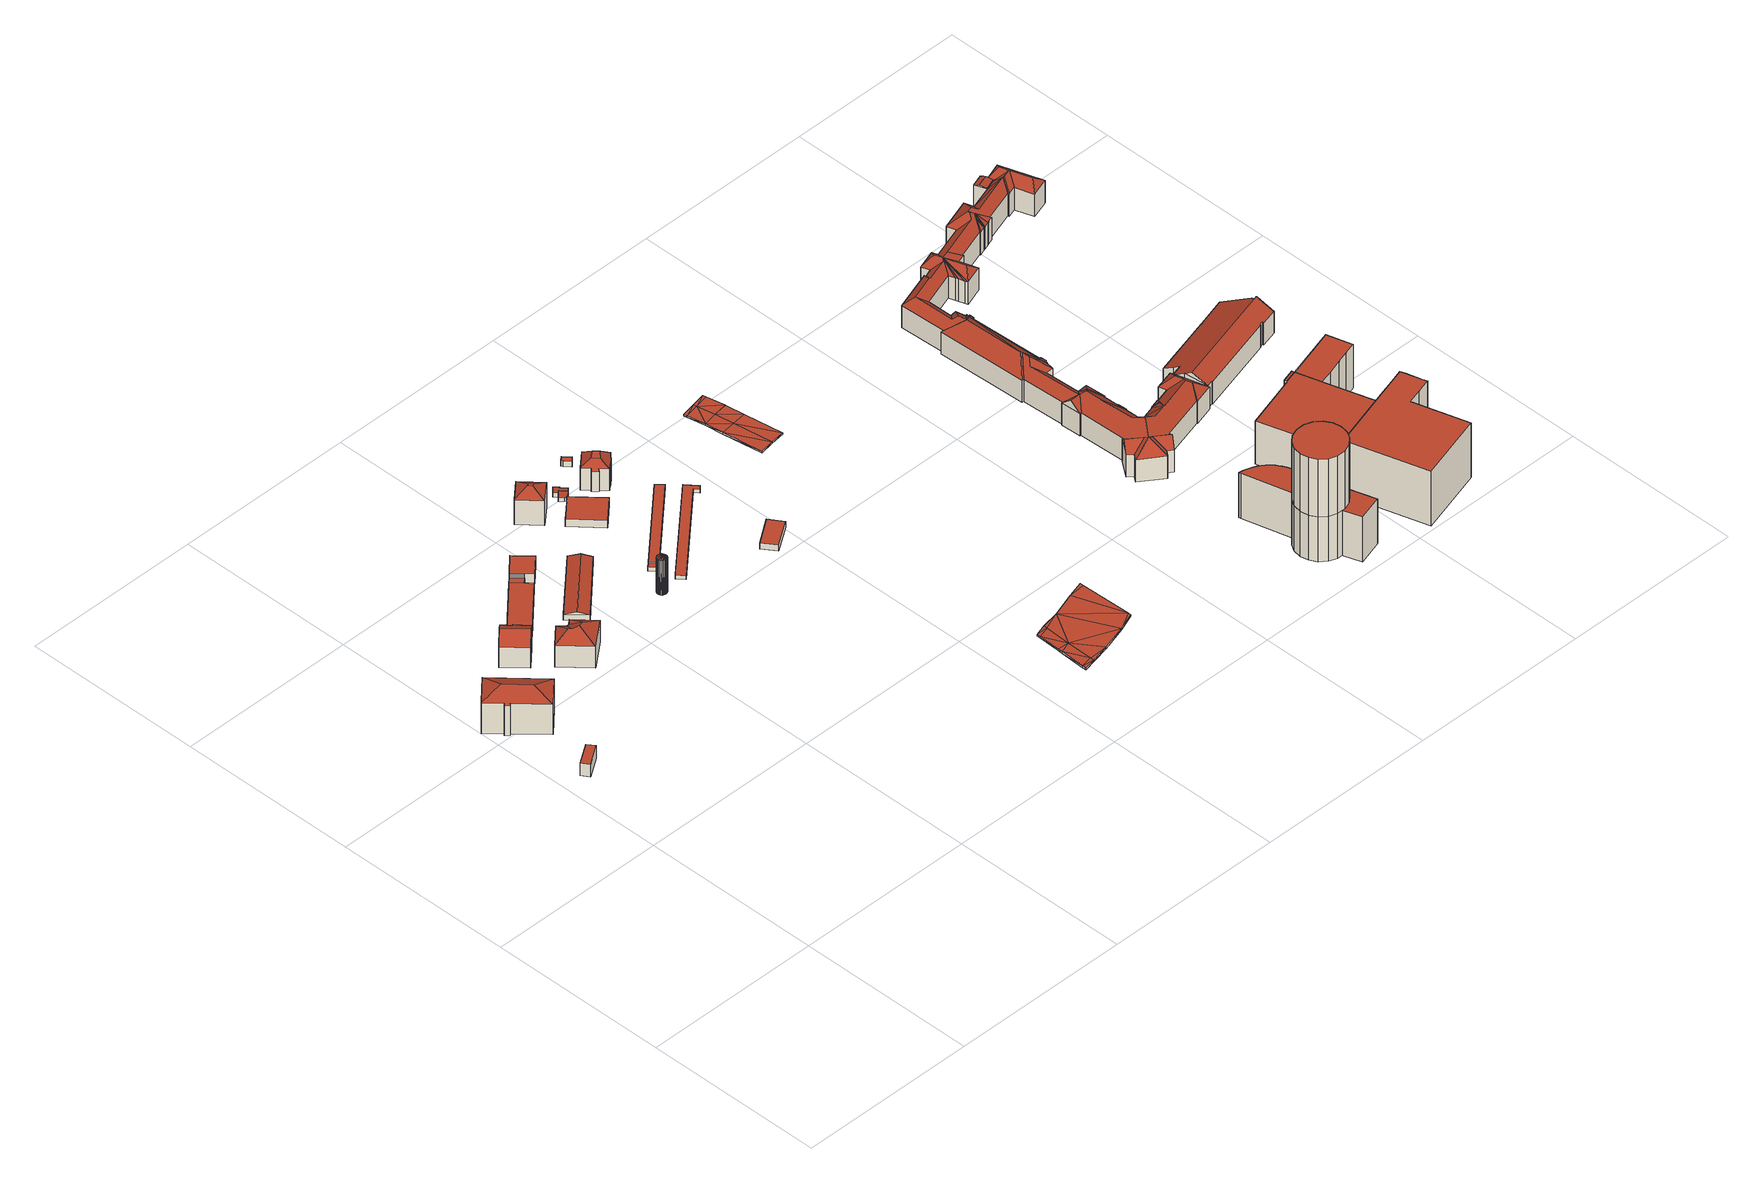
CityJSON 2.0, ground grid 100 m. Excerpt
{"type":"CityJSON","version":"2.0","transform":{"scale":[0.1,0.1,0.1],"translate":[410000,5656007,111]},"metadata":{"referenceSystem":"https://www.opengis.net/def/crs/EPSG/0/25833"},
"CityObjects":{
"building1":{"type":"Building","attributes":{"Gemeindeschluessel":14612000,"Dachorientierung":0,"MittlereTraufHoehe":121.78,"ObjektHoehe":7.71,"BodenHoehe":114.07,"Geometrietyp2DReferenz":"3000","BezugspunktDach":"2000","AbsoluteHoehe":121.78,"Dachflaeche":65.13,"measuredHeight":7.71,"function":"31001_9998","storeysAboveGround":3},"geometry":[{"type":"MultiSurface","lod":"2","boundaries":[[[0,1,2,3]],[[3,2,4,5]],[[2,1,6,4]],[[1,0,7,6]],[[0,3,5,7]],[[5,4,6,7]]],"semantics":{"surfaces":[{"type":"RoofSurface"},{"type":"WallSurface"},{"type":"GroundSurface"}],"values":[0,1,1,1,1,2]}}]},
"building2":{"type":"Building","attributes":{"name":"153. Grundschule","Dachtyp_tdc":"tdcHipRoof","Gemeindeschluessel":14612000,"Dachneigung":23.46,"QualitaetDacherkennung":76,"Geometrietyp2DReferenz":"3000","measuredHeight":22.4,"function":"31001_3021","roofType":"3200"},"geometry":[{"type":"Solid","lod":"2","boundaries":[[[[8,9,10,11]],[[9,12,13,10]],[[12,14,15,13]],[[14,16,17,15]],[[16,18,19,17]],[[18,20,21,19]],[[20,22,23,21]],[[22,24,25,23]],[[24,8,11,25]],[[20,18,26]],[[16,14,12,27]],[[18,16,27,26]],[[12,9,8,24,22,20,26,27]],[[11,10,13,15,17,19,21,23,25]]]],"semantics":{"surfaces":[{"type":"WallSurface"},{"type":"RoofSurface"},{"type":"GroundSurface"}],"values":[[0,0,0,0,0,0,0,0,0,1,1,1,1,2]]}}]},
"building3":{"type":"Building","attributes":{"Dachtyp_tdc":"tdcGableRoof","Gemeindeschluessel":14612000,"Dachneigung":35.32,"QualitaetDacherkennung":46,"Geometrietyp2DReferenz":"3000","measuredHeight":17.51,"function":"31001_9998","roofType":"3100"},"geometry":[{"type":"Solid","lod":"2","boundaries":[[[[28,29,30,31]],[[29,32,33,30]],[[32,34,35,33]],[[34,36,37,35]],[[36,38,39,37]],[[38,40,41,39]],[[40,42,43,41]],[[42,44,45,43]],[[44,46,47,45]],[[46,48,49,47]],[[48,50,51,49]],[[50,52,53,51]],[[52,28,31,53]],[[48,46,44,42,40,38,36,34,32,29,28]],[[28,52,50,48]],[[31,30,33,35,37,39,41,43,45,47,49,51,53]]]],"semantics":{"surfaces":[{"type":"WallSurface"},{"type":"RoofSurface"},{"type":"GroundSurface"}],"values":[[0,0,0,0,0,0,0,0,0,0,0,0,0,1,1,2]]}}]},
"building4":{"type":"Building","attributes":{"Dachtyp_tdc":"tdcFreeFormRoof","Gemeindeschluessel":14612000,"Dachneigung":32.53,"QualitaetDacherkennung":15,"Geometrietyp2DReferenz":"3000","measuredHeight":18.44,"function":"31001_9998","roofType":"5000"},"geometry":[{"type":"Solid","lod":"2","boundaries":[[[[54,55,56,57]],[[55,58,59,56]],[[58,60,61,59]],[[60,62,63,61]],[[62,64,65,63]],[[64,66,67,65]],[[66,54,57,67]],[[68,69,66,64]],[[70,68,64,62]],[[70,62,60]],[[71,69,68,70,60,58]],[[72,71,58,55]],[[72,55,54]],[[69,71,72,54,66]],[[57,56,59,61,63,65,67]]]],"semantics":{"surfaces":[{"type":"WallSurface"},{"type":"RoofSurface"},{"type":"GroundSurface"}],"values":[[0,0,0,0,0,0,0,1,1,1,1,1,1,1,2]]}}]},
"building5":{"type":"Building","attributes":{"Gemeindeschluessel":14612000,"Geometrietyp2DReferenz":"3000","function":"31001_9998","roofType":"9999"},"children":["building5-1","building5-2","building5-3","building5-4"]},
"building5-1":{"type":"BuildingPart","attributes":{"Dachtyp_tdc":"tdcPolyFlatRoof","Dachneigung":0,"QualitaetDacherkennung":52,"Geometrietyp2DReferenz":"3000","measuredHeight":3.19,"roofType":"1000"},"parents":["building5"],"geometry":[{"type":"MultiSurface","lod":"2","boundaries":[[[73,74,75,76]],[[77,78,79,80]],[[78,77,74,73]],[[76,75,80,79]]],"semantics":{"surfaces":[{"type":"WallSurface"},{"type":"RoofSurface"},{"type":"GroundSurface"}],"values":[0,0,1,2]}}]},
"building5-2":{"type":"BuildingPart","attributes":{"Dachtyp_tdc":"tdcPolyFlatRoof","Dachneigung":0,"QualitaetDacherkennung":56,"Geometrietyp2DReferenz":"3000","measuredHeight":6,"roofType":"1000"},"parents":["building5"],"geometry":[{"type":"MultiSurface","lod":"2","boundaries":[[[81,82,83,75,74]],[[82,84,85,83]],[[84,86,87,85]],[[86,88,77,80,87]],[[88,86,84,82,81]],[[75,83,85,87,80]]],"semantics":{"surfaces":[{"type":"WallSurface"},{"type":"RoofSurface"},{"type":"GroundSurface"}],"values":[0,0,0,0,1,2]}}]},
"building5-3":{"type":"BuildingPart","attributes":{"Dachtyp_tdc":"tdcPolyFlatRoof","Dachneigung":0,"QualitaetDacherkennung":51,"Geometrietyp2DReferenz":"3000","measuredHeight":2.99,"roofType":"1000"},"parents":["building5"],"geometry":[{"type":"MultiSurface","lod":"2","boundaries":[[[89,90,43,91]],[[90,92,41,43]],[[92,93,94,41]],[[92,90,89,93]],[[94,91,43,41]]],"semantics":{"surfaces":[{"type":"WallSurface"},{"type":"RoofSurface"},{"type":"GroundSurface"}],"values":[0,0,0,1,2]}}]},
"building5-4":{"type":"BuildingPart","attributes":{"Dachtyp_tdc":"tdcPolyFlatRoof","Dachneigung":0,"QualitaetDacherkennung":60,"Geometrietyp2DReferenz":"3000","measuredHeight":3.89,"roofType":"1000"},"parents":["building5"],"geometry":[{"type":"MultiSurface","lod":"2","boundaries":[[[95,96,97,79,78]],[[96,98,99,97]],[[98,100,91,99]],[[100,89,91]],[[101,102,103,94,93]],[[102,104,105,103]],[[104,106,73,76,105]],[[104,102,101,100,98,96,95,106]],[[76,79,97,99,91,94,103,105]]],"semantics":{"surfaces":[{"type":"WallSurface"},{"type":"RoofSurface"},{"type":"GroundSurface"}],"values":[0,0,0,0,0,0,0,1,2]}}]},
"building6":{"type":"Building","attributes":{"Dachtyp_tdc":"tdcGableRoof","Gemeindeschluessel":14612000,"Dachneigung":13.97,"QualitaetDacherkennung":91,"Geometrietyp2DReferenz":"3000","measuredHeight":4.96,"function":"31001_9998","roofType":"3100"},"geometry":[{"type":"Solid","lod":"2","boundaries":[[[[107,108,109,110]],[[108,111,112,109]],[[111,113,114,112]],[[113,107,110,114]],[[111,108,115]],[[107,113,116]],[[108,107,116,115]],[[113,111,115,116]],[[110,109,112,114]]]],"semantics":{"surfaces":[{"type":"WallSurface"},{"type":"RoofSurface"},{"type":"GroundSurface"}],"values":[[0,0,0,0,0,0,1,1,2]]}}]},
"building7":{"type":"Building","attributes":{"Erfassungsdatum_Objekt":"2021-12-02","BodenHoehe":112.89,"gemHoehe":21,"BauwerkHoehe":21,"Breite":5,"Gemeindeschluessel":"14612000","Geometrietyp2DReferenz":"3000","measuredHeight":21,"function":"51002_1251"},"geometry":[{"type":"MultiSurface","lod":"2","boundaries":[[[117,118,119]],[[117,119,120]],[[117,120,121]],[[117,121,122]],[[117,122,123]],[[117,123,124]],[[117,124,125]],[[117,125,126]],[[117,126,127]],[[117,127,128]],[[117,128,129]],[[117,129,130]],[[117,130,131]],[[117,131,132]],[[117,132,133]],[[117,133,134]],[[117,134,135]],[[117,135,136]],[[119,118,137]],[[119,137,138]],[[118,117,139]],[[118,139,137]],[[117,136,140]],[[117,140,139]],[[136,135,141]],[[136,141,140]],[[135,134,142]],[[135,142,141]],[[134,133,143]],[[134,143,142]],[[133,132,144]],[[133,144,143]],[[132,131,145]],[[132,145,144]],[[131,130,146]],[[131,146,145]],[[130,129,147]],[[130,147,146]],[[129,128,148]],[[129,148,147]],[[128,127,149]],[[128,149,148]],[[127,126,150]],[[127,150,149]],[[126,125,151]],[[126,151,150]],[[125,124,152]],[[125,152,151]],[[124,123,153]],[[124,153,152]],[[123,122,154]],[[123,154,153]],[[122,121,155]],[[122,155,154]],[[121,120,156]],[[121,156,155]],[[120,119,138]],[[120,138,156]],[[156,138,137]],[[156,137,139]],[[156,139,140]],[[156,140,141]],[[156,141,142]],[[156,142,143]],[[156,143,144]],[[156,144,145]],[[156,145,146]],[[156,146,147]],[[156,147,148]],[[156,148,149]],[[156,149,150]],[[156,150,151]],[[156,151,152]],[[156,152,153]],[[156,153,154]],[[156,154,155]]],"semantics":{"surfaces":[{"type":"RoofSurface"},{"type":"WallSurface"},{"type":"GroundSurface"}],"values":[0,0,0,0,0,0,0,0,0,0,0,0,0,0,0,0,0,0,1,1,1,1,1,1,1,1,1,1,1,1,1,1,1,1,1,1,1,1,1,1,1,1,1,1,1,1,1,1,1,1,1,1,1,1,1,1,1,1,2,2,2,2,2,2,2,2,2,2,2,2,2,2,2,2,2,2]}}]},
"building8":{"type":"Building","attributes":{"Dachtyp_tdc":"tdcPolyFlatRoof","Gemeindeschluessel":14612000,"Dachneigung":2.73,"QualitaetDacherkennung":64,"Geometrietyp2DReferenz":"3000","measuredHeight":2.31,"function":"31001_2463","roofType":"2100"},"geometry":[{"type":"Solid","lod":"2","boundaries":[[[[157,158,159,160]],[[158,161,162,159]],[[161,163,164,162]],[[163,157,160,164]],[[163,161,158,157]],[[160,159,162,164]]]],"semantics":{"surfaces":[{"type":"WallSurface"},{"type":"RoofSurface"},{"type":"GroundSurface"}],"values":[[0,0,0,0,1,2]]}}]},
"building9":{"type":"Building","attributes":{"Dachtyp_tdc":"tdcCutTentRoof","Gemeindeschluessel":14612000,"Dachneigung":33.32,"QualitaetDacherkennung":59,"Geometrietyp2DReferenz":"3000","measuredHeight":18.9,"function":"31001_9998","roofType":"9999"},"geometry":[{"type":"Solid","lod":"2","boundaries":[[[[165,166,167,168]],[[166,169,170,167]],[[169,171,172,170]],[[171,173,174,172]],[[173,175,176,174]],[[175,177,178,176]],[[177,165,168,178]],[[169,166,179,180]],[[171,169,180,181]],[[173,171,181,182]],[[166,165,177,175,173,182,179]],[[182,181,180,179]],[[168,167,170,172,174,176,178]]]],"semantics":{"surfaces":[{"type":"WallSurface"},{"type":"RoofSurface"},{"type":"GroundSurface"}],"values":[[0,0,0,0,0,0,0,1,1,1,1,1,2]]}}]},
"building10":{"type":"Building","attributes":{"Dachtyp_tdc":"tdcPolyFlatRoof","Gemeindeschluessel":14612000,"Dachneigung":0,"QualitaetDacherkennung":75,"Geometrietyp2DReferenz":"3000","measuredHeight":4.46,"function":"31001_9998","roofType":"1000"},"geometry":[{"type":"Solid","lod":"2","boundaries":[[[[183,184,185,186]],[[184,187,188,185]],[[187,189,190,188]],[[189,191,192,190]],[[191,193,194,192]],[[193,195,196,194]],[[195,197,198,196]],[[197,199,200,198]],[[199,183,186,200]],[[199,197,195,193,191,189,187,184,183]],[[186,185,188,190,192,194,196,198,200]]]],"semantics":{"surfaces":[{"type":"WallSurface"},{"type":"RoofSurface"},{"type":"GroundSurface"}],"values":[[0,0,0,0,0,0,0,0,0,1,2]]}}]},
"building11":{"type":"Building","attributes":{"Dachtyp_tdc":"tdcPolyFlatRoof","Gemeindeschluessel":14612000,"Dachneigung":4.22,"QualitaetDacherkennung":66,"Geometrietyp2DReferenz":"3000","measuredHeight":2.75,"function":"31001_9998","roofType":"2100"},"geometry":[{"type":"Solid","lod":"2","boundaries":[[[[201,202,203,204]],[[202,205,206,203]],[[205,207,208,206]],[[207,209,210,208]],[[209,211,212,210]],[[211,201,204,212]],[[211,209,207,205,202,201]],[[204,203,206,208,210,212]]]],"semantics":{"surfaces":[{"type":"WallSurface"},{"type":"RoofSurface"},{"type":"GroundSurface"}],"values":[[0,0,0,0,0,0,1,2]]}}]},
"building12":{"type":"Building","attributes":{"Dachtyp_tdc":"tdcPolyFlatRoof","Gemeindeschluessel":14612000,"Dachneigung":3.85,"QualitaetDacherkennung":46,"Geometrietyp2DReferenz":"3000","measuredHeight":2.8,"function":"31001_9998","roofType":"2100"},"geometry":[{"type":"Solid","lod":"2","boundaries":[[[[213,214,206,208]],[[214,215,216,206]],[[215,217,218,216]],[[217,219,220,218]],[[221,222,223,224]],[[222,225,210,223]],[[225,213,208,210]],[[225,222,221,219,217,215,214,213]],[[208,206,216,218,220,224,223,210]],[[219,221,224,220]]]],"semantics":{"surfaces":[{"type":"WallSurface"},{"type":"RoofSurface"},{"type":"GroundSurface"}],"values":[[0,0,0,0,0,0,0,1,2,0]]}}]},
"building13":{"type":"Building","attributes":{"Dachtyp_tdc":"tdcPolyFlatRoof","Gemeindeschluessel":14612000,"Dachneigung":0,"QualitaetDacherkennung":88,"Geometrietyp2DReferenz":"3000","measuredHeight":2.2,"function":"31001_2463","roofType":"1000"},"geometry":[{"type":"Solid","lod":"2","boundaries":[[[[226,227,164,228]],[[227,229,162,164]],[[229,230,231,162]],[[230,226,228,231]],[[230,229,227,226]],[[228,164,162,231]]]],"semantics":{"surfaces":[{"type":"WallSurface"},{"type":"RoofSurface"},{"type":"GroundSurface"}],"values":[[0,0,0,0,1,2]]}}]},
"building14":{"type":"Building","attributes":{"Dachtyp_tdc":"tdcPolyFlatRoof","Gemeindeschluessel":14612000,"Dachneigung":2.64,"QualitaetDacherkennung":88,"Geometrietyp2DReferenz":"3000","measuredHeight":2.42,"function":"31001_2463","roofType":"2100"},"geometry":[{"type":"Solid","lod":"2","boundaries":[[[[232,233,234,235]],[[233,236,237,234]],[[236,238,239,237]],[[238,240,241,239]],[[238,236,233,232,242,240]],[[241,243,235,234,237,239]],[[240,242,243,241]],[[242,232,235,243]]]],"semantics":{"surfaces":[{"type":"WallSurface"},{"type":"RoofSurface"},{"type":"GroundSurface"}],"values":[[0,0,0,0,1,2,0,0]]}}]},
"building15":{"type":"Building","attributes":{"Dachtyp_tdc":"tdcPolyFlatRoof","Gemeindeschluessel":14612000,"Dachneigung":0,"QualitaetDacherkennung":84,"Geometrietyp2DReferenz":"3000","measuredHeight":3.71,"function":"31001_9998","roofType":"1000"},"geometry":[{"type":"Solid","lod":"2","boundaries":[[[[244,245,246,247]],[[248,249,245,244]],[[249,250,246,245]],[[250,251,247,246]],[[251,248,244,247]],[[251,250,249,248]]]],"semantics":{"surfaces":[{"type":"GroundSurface"},{"type":"WallSurface"},{"type":"RoofSurface"}],"values":[[0,1,1,1,1,2]]}}]},
"building16":{"type":"Building","attributes":{"Dachtyp_tdc":"tdcCutTentRoof","Gemeindeschluessel":14612000,"Dachneigung":46.16,"QualitaetDacherkennung":36,"Geometrietyp2DReferenz":"3000","measuredHeight":16.65,"function":"31001_9998","roofType":"9999"},"geometry":[{"type":"Solid","lod":"2","boundaries":[[[[252,253,254,255]],[[253,256,257,254]],[[256,258,259,257]],[[258,260,261,259]],[[260,262,263,261]],[[262,264,265,263]],[[264,266,267,265]],[[266,268,269,267]],[[268,270,271,269]],[[270,272,273,271]],[[272,274,275,273]],[[274,276,277,275]],[[276,278,279,277]],[[278,280,281,279]],[[280,282,283,281]],[[282,252,255,283]],[[260,258,256,253,252,282,284,285]],[[270,268,266,264,262,260,285,286]],[[280,278,276,274,272,270,286,287]],[[282,280,287,284]],[[287,286,285,284]],[[255,254,257,259,261,263,265,267,269,271,273,275,277,279,281,283]]]],"semantics":{"surfaces":[{"type":"WallSurface"},{"type":"RoofSurface"},{"type":"GroundSurface"}],"values":[[0,0,0,0,0,0,0,0,0,0,0,0,0,0,0,0,1,1,1,1,1,2]]}}]},
"building17":{"type":"Building","attributes":{"Gemeindeschluessel":14612000,"Dachneigung":90,"Dachorientierung":0,"MittlereTraufHoehe":116.89,"QualitaetDacherkennung":79,"ObjektHoehe":3.34,"BodenHoehe":113.55,"Geometrietyp2DReferenz":"3000","AbsoluteHoehe":116.89,"Dachflaeche":15.56,"measuredHeight":3.34,"function":"31001_9998","roofType":"1000","storeysAboveGround":1},"geometry":[{"type":"MultiSurface","lod":"2","boundaries":[[[288,289,290,291]],[[289,292,293,290]],[[292,294,295,293]],[[294,296,297,295]],[[296,288,291,297]],[[296,294,292,289,288]],[[291,290,293,295,297]]],"semantics":{"surfaces":[{"type":"WallSurface"},{"type":"RoofSurface"},{"type":"GroundSurface"}],"values":[0,0,0,0,0,1,2]}}]},
"building18":{"type":"Building","attributes":{"Erfassungsdatum_Objekt":"2021-12-02","BodenHoehe":115.44,"gemHoehe":0,"BauwerkHoehe":1,"Gemeindeschluessel":"14612000","Geometrietyp2DReferenz":"3000","measuredHeight":1,"function":"53001_1800"},"geometry":[{"type":"MultiSurface","lod":"2","boundaries":[[[298,299,300]],[[301,302,303]],[[304,298,305]],[[305,298,306]],[[305,306,307]],[[305,307,303]],[[303,307,301]],[[300,306,298]],[[306,308,307]],[[309,304,305]],[[310,311,304]],[[304,311,298]],[[298,311,312]],[[304,309,310]],[[300,299,313]],[[314,315,313]],[[314,313,299]],[[298,312,316]],[[316,314,299]],[[316,299,298]],[[313,315,317]],[[313,317,318]],[[315,314,319]],[[315,319,317]],[[314,316,320]],[[314,320,319]],[[316,312,321]],[[316,321,320]],[[312,311,322]],[[312,322,321]],[[311,310,323]],[[311,323,322]],[[310,309,324]],[[310,324,323]],[[309,305,325]],[[309,325,324]],[[305,303,326]],[[305,326,325]],[[303,302,327]],[[303,327,326]],[[302,301,328]],[[302,328,327]],[[301,307,329]],[[301,329,328]],[[307,308,330]],[[307,330,329]],[[308,306,331]],[[308,331,330]],[[306,300,332]],[[306,332,331]],[[300,313,318]],[[300,318,332]],[[318,317,319]],[[333,318,319]],[[320,321,334]],[[333,319,320]],[[334,333,320]],[[335,322,323]],[[334,322,335]],[[321,322,334]],[[323,324,335]],[[318,333,332]],[[332,333,334]],[[326,327,328]],[[325,334,335]],[[331,334,325]],[[326,329,325]],[[328,329,326]],[[334,331,332]],[[329,330,331]],[[325,335,324]],[[329,331,325]]],"semantics":{"surfaces":[{"type":"RoofSurface"},{"type":"WallSurface"},{"type":"GroundSurface"}],"values":[0,0,0,0,0,0,0,0,0,0,0,0,0,0,0,0,0,0,0,0,1,1,1,1,1,1,1,1,1,1,1,1,1,1,1,1,1,1,1,1,1,1,1,1,1,1,1,1,1,1,1,1,2,2,2,2,2,2,2,2,2,2,2,2,2,2,2,2,2,2,2,2]}}]},
"building19":{"type":"Building","attributes":{"Erfassungsdatum_Objekt":"2021-12-02","BodenHoehe":116.14,"gemHoehe":0,"BauwerkHoehe":1,"Breite":16,"Gemeindeschluessel":"14612000","Geometrietyp2DReferenz":"3000","measuredHeight":1,"function":"53001_1800"},"geometry":[{"type":"MultiSurface","lod":"2","boundaries":[[[336,337,338]],[[336,338,339]],[[340,336,339]],[[340,339,341]],[[342,340,343]],[[343,340,341]],[[344,342,345]],[[345,342,343]],[[339,338,346]],[[339,346,347]],[[341,339,347]],[[341,347,348]],[[341,348,349]],[[343,341,350]],[[343,350,351]],[[341,349,350]],[[345,343,352]],[[352,343,351]],[[338,337,353]],[[338,353,354]],[[337,336,355]],[[337,355,353]],[[336,340,356]],[[336,356,355]],[[340,342,357]],[[340,357,356]],[[342,344,358]],[[342,358,357]],[[344,345,359]],[[344,359,358]],[[345,352,360]],[[345,360,359]],[[352,351,361]],[[352,361,360]],[[351,350,362]],[[351,362,361]],[[350,349,363]],[[350,363,362]],[[349,348,364]],[[349,364,363]],[[348,347,365]],[[348,365,364]],[[347,346,366]],[[347,366,365]],[[346,338,354]],[[346,354,366]],[[364,365,367]],[[363,364,367]],[[362,367,368]],[[361,362,368]],[[362,363,367]],[[360,368,359]],[[361,368,360]],[[354,353,355]],[[369,354,355]],[[369,355,356]],[[367,369,356]],[[368,356,357]],[[367,356,368]],[[359,357,358]],[[368,357,359]],[[366,354,369]],[[365,366,369]],[[365,369,367]]],"semantics":{"surfaces":[{"type":"RoofSurface"},{"type":"WallSurface"},{"type":"GroundSurface"}],"values":[0,0,0,0,0,0,0,0,0,0,0,0,0,0,0,0,0,0,1,1,1,1,1,1,1,1,1,1,1,1,1,1,1,1,1,1,1,1,1,1,1,1,1,1,1,1,2,2,2,2,2,2,2,2,2,2,2,2,2,2,2,2,2,2]}}]},
"building20":{"type":"Building","attributes":{"name":"World Trade Center","Gemeindeschluessel":14612000,"Dachneigung":90,"Dachorientierung":0,"MittlereTraufHoehe":142.09,"QualitaetDacherkennung":100,"ObjektHoehe":27.25,"BodenHoehe":114.84,"Geometrietyp2DReferenz":"3000","AbsoluteHoehe":142.09,"Dachflaeche":1074.42,"measuredHeight":27.25,"function":"31001_9998","roofType":"1000","storeysAboveGround":9},"children":["building20-1"],"geometry":[{"type":"MultiSurface","lod":"2","boundaries":[[[370,371,372,373]],[[371,374,375,372]],[[375,376,377,378,379,380,381,382,383,384,385,386,387,388,389,390,391,392,393,394,395,396,397,398,399,400,401,402,403,373,372]],[[374,404,376,375]],[[404,405,377,376]],[[405,406,378,377]],[[406,407,379,378]],[[407,408,380,379]],[[408,409,381,380]],[[409,410,382,381]],[[410,411,383,382]],[[411,412,384,383]],[[412,413,385,384]],[[413,414,386,385]],[[414,415,387,386]],[[415,416,388,387]],[[416,417,389,388]],[[417,418,390,389]],[[418,419,391,390]],[[419,420,392,391]],[[420,421,393,392]],[[421,422,394,393]],[[422,423,395,394]],[[423,424,396,395]],[[424,425,397,396]],[[425,426,398,397]],[[426,427,399,398]],[[427,428,400,399]],[[428,429,401,400]],[[429,430,402,401]],[[430,431,403,402]],[[431,370,373,403]],[[374,371,370,431,430,429,428,427,426,425,424,423,422,421,420,432,433,434,405,404]],[[409,435,436,437,438,412,411,410]],[[407,406,405,434,433,432,420,419,418,417,416,415,414,413,412,438,437,436,435,409,408]]],"semantics":{"surfaces":[{"type":"WallSurface"},{"type":"GroundSurface"},{"type":"RoofSurface"},{"type":"ClosureSurface","isClosure":"1","QuelleClosure":"LoD2RoofSurface"}],"values":[0,0,1,0,0,0,0,0,0,0,0,0,0,0,0,0,0,0,0,0,0,0,0,0,0,0,0,0,0,0,0,0,2,2,3]}}]},
"building20-1":{"type":"BuildingPart","attributes":{"Dachneigung":90,"Dachorientierung":0,"MittlereTraufHoehe":177.1,"QualitaetDacherkennung":100,"BodenHoehe":142.09,"ObjektTeilHoehe":35,"Geometrietyp2DReferenz":"3000","AbsoluteHoehe":177.1,"Dachflaeche":557.59,"measuredHeight":35,"roofType":"1000","storeysAboveGround":12},"parents":["building20"],"geometry":[{"type":"MultiSurface","lod":"2","boundaries":[[[439,440,436,435]],[[440,441,437,436]],[[441,442,438,437]],[[442,443,413,412,438]],[[443,444,414,413]],[[444,445,415,414]],[[445,446,416,415]],[[446,447,417,416]],[[447,448,418,417]],[[448,449,419,418]],[[449,450,420,419]],[[450,451,432,420]],[[451,452,433,432]],[[452,453,434,433]],[[453,454,406,405,434]],[[454,455,407,406]],[[455,456,408,407]],[[456,439,435,409,408]],[[456,455,454,453,452,451,450,449,448,447,446,445,444,443,442,441,440,439]],[[420,432,433,434,405,406,407,408,409,435,436,437,438,412,413,414,415,416,417,418,419]]],"semantics":{"surfaces":[{"type":"WallSurface"},{"type":"RoofSurface"},{"type":"ClosureSurface","isClosure":"1","QuelleClosure":"LoD2GroundSurface"}],"values":[0,0,0,0,0,0,0,0,0,0,0,0,0,0,0,0,0,0,1,2]}}]},
"building21":{"type":"Building","attributes":{"name":"World Trade Center","Gemeindeschluessel":14612000,"Geometrietyp2DReferenz":"3000","function":"31001_9998","roofType":"9999"},"children":["building21-1","building21-2"]},
"building21-1":{"type":"BuildingPart","attributes":{"Dachtyp_tdc":"tdcPolyFlatRoof","Dachneigung":0,"QualitaetDacherkennung":38,"Geometrietyp2DReferenz":"3000","measuredHeight":26.27,"roofType":"1000"},"parents":["building21"],"geometry":[{"type":"MultiSurface","lod":"2","boundaries":[[[457,458,459,460]],[[458,461,462,459]],[[461,463,464,462]],[[465,466,467,468]],[[466,469,470,467]],[[469,471,472,470]],[[471,473,474,472]],[[473,475,476,474]],[[475,457,460,476]],[[475,473,471,469,466,465,463,461,458,457]],[[460,459,462,464,468,467,470,472,474,476]]],"semantics":{"surfaces":[{"type":"WallSurface"},{"type":"RoofSurface"},{"type":"GroundSurface"}],"values":[0,0,0,0,0,0,0,0,0,1,2]}}]},
"building21-2":{"type":"BuildingPart","attributes":{"Dachtyp_tdc":"tdcPolyFlatRoof","Dachneigung":9.06,"QualitaetDacherkennung":52,"Geometrietyp2DReferenz":"3000","measuredHeight":27.21,"roofType":"2100"},"parents":["building21"],"geometry":[{"type":"MultiSurface","lod":"2","boundaries":[[[477,478,465,468,479]],[[480,481,482,464,463]],[[481,477,479,482]],[[481,480,478,477]],[[479,468,464,482]]],"semantics":{"surfaces":[{"type":"WallSurface"},{"type":"RoofSurface"},{"type":"GroundSurface"}],"values":[0,0,0,1,2]}}]},
"building22":{"type":"Building","attributes":{"name":"World Trade Center","Dachtyp_tdc":"tdcPolyFlatRoof","Gemeindeschluessel":14612000,"Dachneigung":0,"QualitaetDacherkennung":40,"Geometrietyp2DReferenz":"3000","measuredHeight":33.19,"function":"31001_9998","roofType":"1000"},"geometry":[{"type":"Solid","lod":"2","boundaries":[[[[483,484,485,486]],[[484,487,488,485]],[[487,489,490,488]],[[489,491,460,490]],[[491,492,476,460]],[[492,493,494,476]],[[493,495,496,494]],[[495,497,498,496]],[[497,499,500,498]],[[499,501,502,500]],[[501,503,504,502]],[[503,505,506,504]],[[505,483,486,506]],[[505,503,501,499,497,495,493,492,491,489,487,484,483]],[[486,485,488,490,460,476,494,496,498,500,502,504,506]]]],"semantics":{"surfaces":[{"type":"WallSurface"},{"type":"RoofSurface"},{"type":"GroundSurface"}],"values":[[0,0,0,0,0,0,0,0,0,0,0,0,0,1,2]]}}]},
"building23":{"type":"Building","attributes":{"Dachtyp_tdc":"tdcFreeFormRoof","Gemeindeschluessel":14612000,"Dachneigung":39.36,"QualitaetDacherkennung":4,"Geometrietyp2DReferenz":"3000","measuredHeight":22.09,"function":"31001_9998","roofType":"5000"},"geometry":[{"type":"Solid","lod":"2","boundaries":[[[[507,508,509,510]],[[508,511,512,509]],[[511,513,514,512]],[[513,515,516,514]],[[515,517,518,516]],[[517,519,520,518]],[[519,521,522,520]],[[521,523,524,522]],[[523,525,526,524]],[[525,527,528,526]],[[527,529,530,528]],[[529,531,532,530]],[[531,533,534,532]],[[533,535,536,534]],[[535,537,538,536]],[[537,539,540,538]],[[539,541,542,540]],[[541,543,544,542]],[[543,545,546,544]],[[545,547,548,546]],[[547,549,550,548]],[[549,551,552,550]],[[551,553,554,552]],[[553,555,556,554]],[[555,557,558,556]],[[557,559,560,558]],[[561,562,563,564]],[[565,566,567,568]],[[566,569,570,567]],[[569,571,572,570]],[[571,573,574,572]],[[573,575,576,574]],[[575,577,578,576]],[[577,579,580,578]],[[579,561,564,580]],[[559,581,582,560]],[[581,583,584,582]],[[583,585,586,584]],[[585,587,588,586]],[[587,589,590,588]],[[589,591,592,590]],[[591,593,594,592]],[[593,595,596,594]],[[595,597,598,596]],[[597,599,600,598]],[[599,601,602,600]],[[601,603,604,602]],[[603,605,606,604]],[[605,607,608,606]],[[607,609,610,608]],[[609,611,612,610]],[[611,613,614,612]],[[613,615,616,614]],[[615,617,618,616]],[[617,619,620,618]],[[619,621,622,620]],[[621,623,624,622]],[[623,625,626,624]],[[625,627,628,626]],[[627,629,630,628]],[[629,631,632,630]],[[631,633,634,632]],[[633,635,636,634]],[[635,637,638,636]],[[637,639,640,638]],[[639,641,642,640]],[[641,643,644,642]],[[643,645,646,644]],[[645,647,648,646]],[[647,649,650,648]],[[649,651,652,650]],[[653,654,649,647]],[[653,647,645]],[[655,656,657,658,654,653,645,643]],[[639,643,641]],[[639,655,643]],[[655,639,659]],[[659,639,637]],[[656,655,659,637,635]],[[660,657,656,635,633]],[[661,662,663,660,633,631]],[[629,661,631]],[[661,629,627]],[[662,661,627,625]],[[623,662,625]],[[623,663,662]],[[621,663,623]],[[663,621,664]],[[665,666,664,621,619]],[[667,665,619,617]],[[668,669,670,667,617,615]],[[668,615,613]],[[669,668,613,611]],[[671,672,670,669,611,609]],[[673,671,609,607]],[[673,607,605]],[[603,673,605]],[[603,671,673]],[[603,672,671]],[[603,674,672]],[[675,674,603]],[[579,674,675]],[[676,674,579]],[[579,577,676]],[[677,675,603,601]],[[678,679,677,601,599]],[[654,658,651,649]],[[680,678,599,597]],[[680,597,595]],[[681,682,683,679,678,680,595,593]],[[684,685,686,681,593,591]],[[684,591,589]],[[685,684,589,587]],[[557,687,559]],[[688,687,557]],[[689,690,553,551]],[[691,689,551,549]],[[692,693,694,695,691,549,547]],[[696,539,697]],[[692,539,696]],[[692,541,539]],[[692,543,541]],[[692,545,543]],[[545,692,547]],[[697,539,537]],[[698,696,697,537,535]],[[699,698,535,533]],[[700,699,533,531]],[[701,702,703,700,531,529]],[[704,705,706,701,529,527]],[[704,527,525]],[[705,704,525,523]],[[707,521,519]],[[707,523,521]],[[706,523,707]],[[523,706,705]],[[513,517,515]],[[513,519,517]],[[519,513,707]],[[708,702,701,706,707,513,511]],[[709,710,711,712,708,511,508]],[[713,709,508,507]],[[714,713,507,715]],[[716,714,715,717]],[[716,717,718]],[[719,720,714,716,718,721]],[[719,721,722]],[[712,711,723,724]],[[703,702,708,712,724,725]],[[696,698,699,700,703,725,726]],[[727,692,696,726,728]],[[727,728,729]],[[693,692,727,729,730]],[[694,693,730,731]],[[695,694,731,732]],[[691,695,732,733]],[[734,690,689,691,733,735]],[[736,734,735,737]],[[682,681,686,738,736,737,562]],[[683,682,562,561]],[[675,677,679,683,561,579]],[[676,575,573,674]],[[739,740,741,666,665,667,670,672,674,573,571]],[[742,743,744,745,739,571,569]],[[743,742,566,565]],[[744,743,565,746]],[[745,744,746,747]],[[748,749,750]],[[575,676,577]],[[566,742,569]],[[688,686,687]],[[686,688,738]],[[585,685,587]],[[687,685,585]],[[685,687,686]],[[751,687,585,583]],[[751,583,581]],[[687,751,581,559]],[[688,557,555]],[[690,734,736,738,688,555,553]],[[720,713,714]],[[720,709,713]],[[752,709,720]],[[753,709,752]],[[754,709,753]],[[709,754,710]],[[711,710,754,723]],[[720,719,722,752]],[[568,567,570,572,574,576,578,580,564,563,755,756,757,758,759,760,761,762,763,764,765,766,767,768,769,770,771,772,773,774,510,509,512,514,516,518,520,522,524,526,528,530,532,534,536,538,540,542,544,546,548,550,552,554,556,558,560,582,584,586,588,590,592,594,596,598,600,602,604,606,608,610,612,614,616,618,620,622,624,626,628,630,632,634,636,638,640,642,644,646,648,650,652,775,776,777,778,779,780]],[[562,737,755,563]],[[737,735,756,755]],[[735,733,757,756]],[[733,732,758,757]],[[732,731,759,758]],[[731,730,760,759]],[[730,729,761,760]],[[729,728,762,761]],[[728,726,763,762]],[[726,725,764,763]],[[725,724,765,764]],[[724,723,766,765]],[[723,754,767,766]],[[754,753,768,767]],[[753,752,769,768]],[[752,722,770,769]],[[722,721,771,770]],[[721,718,772,771]],[[718,717,773,772]],[[717,715,774,773]],[[715,507,510,774]],[[651,781,775,652]],[[781,748,776,775]],[[748,750,777,776]],[[750,782,778,777]],[[782,747,779,778]],[[747,746,780,779]],[[746,565,568,780]],[[783,740,739,745,747,782]],[[749,783,782,750]],[[741,740,783,749,748,781]],[[658,657,660,663,664,666,741,781,651]]]],"semantics":{"surfaces":[{"type":"WallSurface"},{"type":"RoofSurface"},{"type":"GroundSurface"}],"values":[[0,0,0,0,0,0,0,0,0,0,0,0,0,0,0,0,0,0,0,0,0,0,0,0,0,0,0,0,0,0,0,0,0,0,0,0,0,0,0,0,0,0,0,0,0,0,0,0,0,0,0,0,0,0,0,0,0,0,0,0,0,0,0,0,0,0,0,0,0,0,0,1,1,1,1,1,1,1,1,1,1,1,1,1,1,1,1,1,1,1,1,1,1,1,1,1,1,1,1,1,1,1,1,1,1,1,1,1,1,1,1,1,1,1,1,1,1,1,1,1,1,1,1,1,1,1,1,1,1,1,1,1,1,1,1,1,1,1,1,1,1,1,1,1,1,1,1,1,1,1,1,1,1,1,1,1,1,1,1,1,1,1,1,1,1,1,1,0,0,0,1,1,1,1,1,1,1,1,1,1,1,1,1,1,1,1,1,1,2,0,0,0,0,0,0,0,0,0,0,0,0,0,0,0,0,0,0,0,0,0,0,0,0,0,0,0,0,1,1,1,1]]}}]},
"building24":{"type":"Building","attributes":{"name":"World Trade Center","Dachtyp_tdc":"tdcFreeFormRoof","Gemeindeschluessel":14612000,"Dachneigung":30.04,"QualitaetDacherkennung":3,"Geometrietyp2DReferenz":"3000","measuredHeight":8.52,"function":"31001_9998","roofType":"5000"},"geometry":[{"type":"Solid","lod":"2","boundaries":[[[[784,785,786,787]],[[785,788,789,786]],[[788,790,791,789]],[[790,784,787,791]],[[792,790,788]],[[793,792,788,785]],[[793,785,784]],[[792,793,784,790]],[[787,786,789,791]]]],"semantics":{"surfaces":[{"type":"WallSurface"},{"type":"RoofSurface"},{"type":"GroundSurface"}],"values":[[0,0,0,0,1,1,0,1,2]]}}]},
"building25":{"type":"Building","attributes":{"name":"World Trade Center","Dachtyp_tdc":"tdcPolyFlatRoof","Gemeindeschluessel":14612000,"Dachneigung":0,"QualitaetDacherkennung":66,"Geometrietyp2DReferenz":"3000","measuredHeight":26.63,"function":"31001_9998","roofType":"1000"},"geometry":[{"type":"Solid","lod":"2","boundaries":[[[[469,466,794,795]],[[466,796,797,794]],[[796,798,799,797]],[[798,800,801,799]],[[800,802,803,801]],[[802,804,805,803]],[[804,806,807,805]],[[806,469,795,807]],[[806,804,802,800,798,796,466,469]],[[795,794,797,799,801,803,805,807]]]],"semantics":{"surfaces":[{"type":"WallSurface"},{"type":"RoofSurface"},{"type":"GroundSurface"}],"values":[[0,0,0,0,0,0,0,0,1,2]]}}]},
"building26":{"type":"Building","attributes":{"Dachtyp_tdc":"tdcFreeFormRoof","Gemeindeschluessel":14612000,"Dachneigung":29.68,"QualitaetDacherkennung":34,"Geometrietyp2DReferenz":"3000","measuredHeight":18.39,"function":"31001_9998","roofType":"5000"},"geometry":[{"type":"Solid","lod":"2","boundaries":[[[[808,809,810,811]],[[809,812,813,810]],[[812,814,815,813]],[[814,816,817,815]],[[816,818,819,817]],[[818,820,821,819]],[[820,822,823,821]],[[822,824,825,823]],[[824,826,827,825]],[[826,828,829,827]],[[828,830,831,829]],[[830,832,833,831]],[[832,834,835,833]],[[834,836,837,835]],[[836,838,839,837]],[[838,840,841,839]],[[840,842,843,841]],[[842,844,845,843]],[[844,846,847,845]],[[846,848,849,847]],[[848,850,851,849]],[[850,852,853,851]],[[852,808,811,853]],[[838,836,834,832,854,855,848,846,844,842,840]],[[854,830,828,826,824,822,820,818,816,814,812,809,808,852,850,855]],[[832,830,854]],[[850,848,855]],[[811,810,813,815,817,819,821,823,825,827,829,831,833,835,837,839,841,843,845,847,849,851,853]]]],"semantics":{"surfaces":[{"type":"WallSurface"},{"type":"RoofSurface"},{"type":"GroundSurface"}],"values":[[0,0,0,0,0,0,0,0,0,0,0,0,0,0,0,0,0,0,0,0,0,0,0,1,1,0,0,2]]}}]},
"building27":{"type":"Building","attributes":{"Dachtyp_tdc":"tdcFreeFormRoof","Gemeindeschluessel":14612000,"Dachneigung":10.51,"QualitaetDacherkennung":15,"Geometrietyp2DReferenz":"3000","measuredHeight":14.73,"function":"31001_9998","roofType":"5000"},"geometry":[{"type":"Solid","lod":"2","boundaries":[[[[856,857,858,859]],[[857,860,861,858]],[[860,862,863,861]],[[862,864,865,863]],[[864,866,867,865]],[[866,868,869,867]],[[868,856,859,869]],[[870,856,868,871,872]],[[873,874,875,872,871,876]],[[864,873,876,866]],[[866,876,871,868]],[[860,875,874,862]],[[857,870,872,875,860]],[[862,874,873,864]],[[856,870,857]],[[859,858,861,863,865,867,869]]]],"semantics":{"surfaces":[{"type":"WallSurface"},{"type":"RoofSurface"},{"type":"GroundSurface"}],"values":[[0,0,0,0,0,0,0,1,1,0,0,0,0,0,0,2]]}}]}
},
"vertices":[
[96,1567,108],[122,1525,108],[234,1598,108],[207,1639,108],[234,1598,31],[207,1639,31],[122,1525,31],[96,1567,31],
[68,2029,189],[77,2037,194],[77,2037,9],[68,2029,9],[4,2114,194],[4,2114,9],[13,2122,194],[13,2122,9],[135,2236,195],[135,2236,9],[360,1994,195],[360,1994,9],[230,1873,194],[230,1873,9],[95,2017,194],[95,2017,9],[87,2009,189],[87,2009,9],[235,1999,233],[132,2109,233],
[428,2415,202],[471,2455,171],[471,2455,27],[428,2415,27],[478,2449,171],[478,2449,27],[492,2433,171],[492,2433,27],[496,2429,171],[496,2429,27],[512,2411,171],[512,2411,27],[521,2419,165],[521,2419,27],[549,2389,165],[549,2389,27],[541,2381,171],[541,2381,27],[572,2348,171],[572,2348,27],[528,2307,202],[528,2307,27],[475,2258,151],[475,2258,27],[375,2366,151],[375,2366,27],
[557,2184,160],[657,2276,160],[657,2276,27],[557,2184,27],[691,2239,160],[691,2239,27],[706,2239,160],[706,2239,27],[733,2264,160],[733,2264,27],[828,2159,160],[828,2159,27],[684,2045,160],[684,2045,27],[725,2168,205],[693,2157,212],[729,2176,199],[661,2172,203],[648,2185,203],
[798,2717,59],[827,2744,59],[827,2744,27],[798,2717,27],[875,2691,59],[847,2665,59],[847,2665,27],[875,2691,27],
[827,2744,87],[920,2830,87],[920,2830,27],[1000,2744,87],[1000,2744,27],[907,2658,87],[907,2658,27],[875,2691,87],
[605,2440,57],[549,2389,57],[605,2440,27],[521,2419,57],[576,2471,57],[576,2471,27],
[847,2665,66],[878,2631,66],[878,2631,27],[637,2406,66],[637,2406,27],[605,2440,66],[576,2471,66],[577,2471,66],[577,2471,27],[557,2492,66],[557,2492,27],[798,2717,66],
[819,2386,62],[1123,2661,63],[1123,2661,28],[819,2386,28],[1203,2572,63],[1203,2572,28],[903,2295,63],[903,2295,28],[1165,2615,78],[862,2339,78],
[1310,2214,229],[1307,2221,229],[1303,2228,229],[1296,2232,229],[1289,2235,229],[1281,2235,229],[1274,2232,229],[1267,2228,229],[1263,2221,229],[1260,2214,229],[1260,2206,229],[1263,2199,229],[1267,2192,229],[1274,2188,229],[1281,2185,229],[1289,2185,229],[1296,2188,229],[1303,2192,229],[1307,2199,229],[1310,2206,229],[1307,2221,19],[1303,2228,19],[1310,2214,19],[1310,2206,19],[1307,2199,19],[1303,2192,19],[1296,2188,19],[1289,2185,19],[1281,2185,19],[1274,2188,19],[1267,2192,19],[1263,2199,19],[1260,2206,19],[1260,2214,19],[1263,2221,19],[1267,2228,19],[1274,2232,19],[1281,2235,19],[1289,2235,19],[1296,2232,19],
[1379,2322,40],[1345,2360,38],[1345,2360,17],[1379,2322,17],[1370,2382,38],[1370,2382,17],[1404,2344,40],[1404,2344,17],
[1297,3034,174],[1330,2997,174],[1330,2997,25],[1297,3034,25],[1233,2913,174],[1233,2913,25],[1140,3018,175],[1140,3018,25],[1237,3103,175],[1237,3103,25],[1274,3061,174],[1274,3061,25],[1288,3045,174],[1288,3045,25],[1248,3001,213],[1239,2993,213],[1223,3012,214],[1231,3019,214],
[1295,2842,68],[1320,2864,68],[1320,2864,23],[1295,2842,23],[1381,2919,68],[1381,2919,23],[1382,2920,68],[1382,2920,23],[1395,2933,68],[1395,2933,23],[1404,2940,68],[1404,2940,23],[1414,2949,68],[1414,2949,23],[1544,2806,68],[1544,2806,23],[1425,2697,68],[1425,2697,23],
[1413,2964,51],[1393,2985,51],[1393,2985,27],[1413,2964,27],[1415,3005,53],[1415,3005,27],[1427,3016,55],[1427,3016,27],[1456,2983,55],[1456,2983,27],[1427,2957,52],[1427,2957,27],
[1427,3016,54],[1415,3005,55],[1397,3025,55],[1397,3025,27],[1429,3054,52],[1429,3054,27],[1450,3031,52],[1450,3031,27],[1446,3028,52],[1473,2998,52],[1473,2998,27],[1446,3028,27],[1456,2983,53],
[1813,2709,39],[1404,2344,39],[1813,2709,17],[1370,2382,39],[1779,2746,39],[1779,2746,17],
[1868,2651,40],[1922,2590,37],[1922,2590,16],[1868,2651,16],[1903,2573,37],[1903,2573,16],[1883,2596,38],[1883,2596,16],[1426,2194,38],[1426,2194,16],[1393,2232,40],[1393,2232,16],
[1974,2092,55],[1834,1998,55],[1784,2071,55],[1924,2166,55],[1974,2092,92],[1834,1998,92],[1784,2071,92],[1924,2166,92],
[1657,3026,139],[1665,3032,128],[1665,3032,16],[1657,3026,16],[1689,3006,128],[1689,3006,16],[1682,2999,139],[1682,2999,16],[1715,2963,139],[1715,2963,16],[1688,2937,141],[1688,2937,16],[1689,2935,139],[1689,2935,16],[1653,2902,143],[1653,2902,16],[1651,2904,145],[1651,2904,16],[1624,2879,147],[1624,2879,16],[1590,2916,147],[1590,2916,16],[1583,2909,136],[1583,2909,16],[1559,2936,136],[1559,2936,16],[1566,2942,148],[1566,2942,16],[1533,2979,148],[1533,2979,16],[1624,3062,139],[1624,3062,16],[1627,2996,183],[1652,2969,183],[1616,2931,183],[1585,2965,183],
[1601,3170,59],[1635,3131,59],[1635,3131,25],[1601,3170,25],[1612,3111,59],[1612,3111,25],[1585,3141,59],[1585,3141,25],[1582,3153,59],[1582,3153,25],
[2310,603,54],[2308,454,54],[2410,457,54],[2644,835,54],[2645,855,54],[2551,828,54],[2317,745,54],[2414,782,54],[2555,498,54],[2652,554,54],[2651,534,54],[2318,765,54],[2252,746,54],[2251,726,54],[2247,605,54],[2308,434,54],[2241,440,54],[2241,420,54],[2246,579,54],[2241,420,44],[2308,434,44],[2241,440,44],[2246,579,44],[2247,605,44],[2251,726,44],[2252,746,44],[2318,765,44],[2414,782,44],[2551,828,44],[2645,855,44],[2644,835,44],[2652,554,44],[2651,534,44],[2555,498,44],[2410,457,44],[2308,454,44],[2310,603,44],[2317,745,44],
[2241,2755,61],[2273,2537,61],[2352,2549,61],[2320,2767,61],[2226,2856,61],[2305,2870,61],[2207,2955,61],[2285,2970,61],[2203,2975,61],[2281,2990,61],[2431,2561,61],[2399,2778,61],[2384,2882,61],[2384,2883,61],[2384,2885,61],[2364,2986,61],[2360,3006,61],[2273,2537,51],[2352,2549,51],[2241,2755,51],[2226,2856,51],[2207,2955,51],[2203,2975,51],[2281,2990,51],[2360,3006,51],[2364,2986,51],[2384,2885,51],[2384,2883,51],[2384,2882,51],[2399,2778,51],[2431,2561,51],[2305,2870,51],[2285,2970,51],[2320,2767,51],
[3665,567,311],[3668,562,311],[3668,562,38],[3665,567,38],[3679,543,311],[3679,543,38],[3706,453,38],[3722,382,38],[3738,367,38],[3762,327,38],[3770,281,38],[3764,247,38],[3813,90,38],[3675,49,38],[3641,148,38],[3612,148,38],[3568,164,38],[3532,194,38],[3509,235,38],[3501,281,38],[3509,327,38],[3532,367,38],[3568,397,38],[3500,659,38],[3496,672,38],[3519,669,38],[3543,663,38],[3565,655,38],[3587,645,38],[3605,634,38],[3622,621,38],[3628,616,38],[3638,606,38],[3652,590,38],[3706,453,311],[3722,382,311],[3738,367,311],[3762,327,311],[3770,281,311],[3764,247,311],[3813,90,311],[3675,49,311],[3641,148,311],[3612,148,311],[3568,164,311],[3532,194,311],[3509,235,311],[3501,281,311],[3509,327,311],[3532,367,311],[3568,397,311],[3500,659,311],[3496,672,311],[3519,669,311],[3543,663,311],[3565,655,311],[3587,645,311],[3605,634,311],[3622,621,311],[3628,616,311],[3638,606,311],[3652,590,311],[3612,413,311],[3659,413,311],[3703,397,311],[3762,235,311],[3738,194,311],[3703,164,311],[3659,148,311],
[3762,235,661],[3738,194,661],[3703,164,661],[3659,148,661],[3612,148,661],[3568,164,661],[3532,194,661],[3509,235,661],[3501,281,661],[3509,327,661],[3532,367,661],[3568,397,661],[3612,413,661],[3659,413,661],[3703,397,661],[3738,367,661],[3762,327,661],[3770,281,661],
[3951,446,294],[3930,519,294],[3930,519,31],[3951,446,31],[3822,885,294],[3822,885,31],[4115,972,294],[4115,972,31],[4184,992,294],[4192,995,294],[4192,995,31],[4184,992,31],[4233,856,294],[4233,856,31],[4235,848,294],[4235,848,31],[4320,563,294],[4320,563,31],[4322,555,294],[4322,555,31],
[4181,1004,303],[4184,992,302],[4181,1004,31],[4115,972,302],[4112,984,303],[4112,984,31],
[4436,438,363],[4362,416,363],[4362,416,31],[4436,438,31],[4450,115,363],[4450,115,31],[4081,7,363],[4081,7,31],[3951,446,363],[4322,555,363],[4323,555,363],[4323,555,31],[4401,578,363],[4401,578,31],[4477,600,363],[4477,600,31],[4485,574,363],[4485,574,31],[4510,488,363],[4510,488,31],[4518,462,363],[4518,462,31],[4441,439,363],[4441,439,31],
[4273,2914,155],[4270,2921,155],[4270,2921,20],[4273,2914,20],[4098,2864,155],[4098,2864,20],[4100,2856,155],[4100,2856,20],[4070,2846,155],[4070,2846,20],[4065,2845,155],[4065,2845,20],[4061,2843,155],[4061,2843,20],[4034,2834,155],[4034,2834,20],[4030,2833,155],[4030,2833,20],[4025,2831,155],[4025,2831,20],[3989,2819,155],[3989,2819,20],[3987,2823,155],[3987,2823,20],[3818,2767,155],[3818,2767,20],[3820,2763,155],[3820,2763,20],[3776,2749,155],[3776,2749,20],[3808,2653,155],[3808,2653,20],[3702,2617,155],[3702,2617,20],[3697,2631,155],[3697,2631,20],[3686,2664,155],[3686,2664,20],[3681,2678,155],[3681,2678,20],[3670,2713,155],[3670,2713,20],[3477,2648,155],[3477,2648,20],[3480,2510,155],[3480,2510,20],[3515,2514,155],[3515,2514,20],[3525,2463,155],[3525,2463,20],[3536,2463,155],[3536,2463,20],[3536,2452,155],[3536,2452,20],[3396,1959,155],[3386,1958,155],[3386,1958,20],[3396,1959,20],[3378,1230,155],[3350,1252,155],[3350,1252,20],[3378,1230,20],[3416,1343,155],[3416,1343,20],[3421,1340,155],[3421,1340,20],[3413,1606,155],[3413,1606,20],[3407,1605,155],[3407,1605,20],[3403,1719,155],[3403,1719,20],[3408,1719,155],[3408,1719,20],[3543,2452,155],[3543,2452,20],[3544,2426,155],[3544,2426,20],[3537,2425,155],[3537,2425,20],[3554,2009,155],[3554,2009,20],[3560,2010,155],[3560,2010,20],[3562,1977,155],[3562,1977,20],[3555,1977,155],[3555,1977,20],[3556,1965,155],[3556,1965,20],[3552,1965,155],[3552,1965,20],[3545,1918,155],[3545,1918,20],[3502,1916,155],[3502,1916,20],[3512,1723,155],[3512,1723,20],[3569,1725,155],[3569,1725,20],[3574,1612,155],[3574,1612,20],[3568,1612,155],[3568,1612,20],[3572,1526,155],[3572,1526,20],[3576,1526,155],[3576,1526,20],[3578,1478,155],[3578,1478,20],[3574,1478,155],[3574,1478,20],[3577,1401,155],[3577,1401,20],[3602,1382,155],[3602,1382,20],[3671,1401,155],[3671,1401,20],[3672,1402,155],[3672,1402,20],[3672,1405,155],[3672,1405,20],[3676,1406,155],[3676,1406,20],[3722,1419,155],[3722,1419,20],[3723,1415,155],[3723,1415,20],[3804,1438,155],[3804,1438,20],[3791,1481,155],[3791,1481,20],[3901,1512,155],[3901,1512,20],[3905,1500,155],[3905,1500,20],[3923,1439,155],[3923,1439,20],[3956,1322,155],[3956,1322,20],[3958,1313,155],[3958,1313,20],[3846,1282,155],[3846,1282,20],[3845,1285,155],[3845,1285,20],[3947,1319,162],[3888,1353,201],[3868,1423,202],[3875,1398,202],[3860,1371,220],[3887,1356,201],[3862,1442,202],[3665,1316,219],[3703,1386,176],[3703,1383,176],[3664,1317,220],[3585,1295,220],[3500,1360,220],[3527,1306,241],[3492,1552,219],[3553,1501,174],[3549,1500,174],[3493,1552,219],[3510,1667,201],[3489,1645,218],[3515,1667,201],[3466,1666,200],[3463,1670,197],[3405,1662,201],[3447,1966,197],[3485,1985,212],[3474,1995,220],[3537,1982,169],[3466,2058,224],[3467,2046,224],[3472,2042,220],[3545,1993,168],[3538,1992,168],[3467,2059,224],[3523,2438,166],[3456,2380,223],[3432,2455,195],[3456,2435,214],[3425,2684,196],[3705,2784,201],[3698,2771,192],[3568,2727,192],[3562,2730,196],[3706,2780,201],[3744,2667,201],[3708,2783,199],[3751,2797,199],[3752,2799,197],[4026,2897,202],[4005,2907,216],[3991,2879,197],[4013,2866,185],[4017,2873,189],[4027,2893,202],[4030,2891,200],[4004,2911,216],[4302,2984,195],[4066,2905,196],[4032,2922,218],[4005,2913,218],[4306,2981,199],[4355,2997,199],[4321,2930,155],[4393,2883,199],[4354,2830,155],[4455,2864,155],[4340,3044,198],[4355,2998,198],[4378,3096,155],[4277,3062,155],[4081,3019,155],[3908,2962,155],[3925,2912,155],[3742,2851,155],[3691,2826,201],[3732,2881,155],[3625,2846,155],[3640,2800,155],[3597,2785,155],[3594,2793,155],[3373,2720,155],[3462,2389,217],[3383,2462,155],[3454,2380,224],[3367,2462,155],[3454,2379,224],[3484,1218,203],[3484,1218,204],[3475,1235,197],[3383,1298,201],[3457,1241,201],[3461,1216,216],[3462,1215,216],[3356,1199,155],[3477,1112,155],[3596,1210,155],[3563,1165,200],[3530,1120,155],[3530,2438,166],[4288,3032,155],[4224,3010,155],[4098,2968,155],[3367,2462,20],[3383,2462,20],[3373,2720,20],[3594,2793,20],[3597,2785,20],[3640,2800,20],[3625,2846,20],[3732,2881,20],[3742,2851,20],[3925,2912,20],[3908,2962,20],[4081,3019,20],[4098,2968,20],[4224,3010,20],[4288,3032,20],[4277,3062,20],[4378,3096,20],[4455,2864,20],[4354,2830,20],[4321,2930,20],[3590,1214,20],[3596,1210,20],[3530,1120,20],[3500,1141,20],[3477,1112,20],[3356,1199,20],[3590,1214,155],[3500,1141,155],[3487,1219,202],
[4425,774,94],[4344,750,94],[4344,750,33],[4425,774,33],[4306,878,94],[4306,878,33],[4387,902,94],[4387,902,33],[4359,849,119],[4385,762,119],
[4192,995,28],[4233,856,28],[4478,1079,294],[4478,1079,28],[4518,941,294],[4518,941,28],[4453,922,294],[4453,922,28],[4387,902,294],[4387,902,28],[4306,878,294],[4306,878,28],[4234,857,294],[4234,857,28],
[3972,1519,145],[3963,1549,127],[3963,1549,19],[3972,1519,19],[3948,1603,95],[3948,1603,19],[4293,1699,95],[4293,1699,19],[4295,1695,97],[4295,1695,19],[4299,1697,97],[4299,1697,19],[4298,1700,95],[4298,1700,19],[4462,1746,95],[4462,1746,19],[4508,1584,190],[4508,1584,19],[4504,1583,190],[4504,1583,19],[4509,1564,202],[4509,1564,19],[4518,1567,202],[4518,1567,19],[4544,1476,151],[4544,1476,19],[4452,1451,151],[4452,1451,19],[4450,1460,156],[4450,1460,19],[4431,1454,156],[4431,1454,19],[4432,1451,154],[4432,1451,19],[4429,1449,154],[4429,1449,19],[3993,1328,153],[3993,1328,19],[3991,1332,156],[3991,1332,19],[3956,1322,156],[3956,1322,19],[3923,1439,181],[3923,1439,19],[3905,1500,145],[3905,1500,19],[4519,1564,203],[3933,1402,203],
[4266,3096,158],[4271,3080,158],[4271,3080,21],[4266,3096,21],[4275,3068,158],[4275,3068,21],[4277,3062,158],[4277,3062,21],[4288,3032,158],[4288,3032,21],[4224,3010,158],[4224,3010,21],[4202,3075,158],[4202,3075,21],[4271,3080,164],[4212,3047,168],[4275,3069,168],[4288,3032,161],[4277,3062,167],[4275,3068,168],[4224,3010,161]
]}
